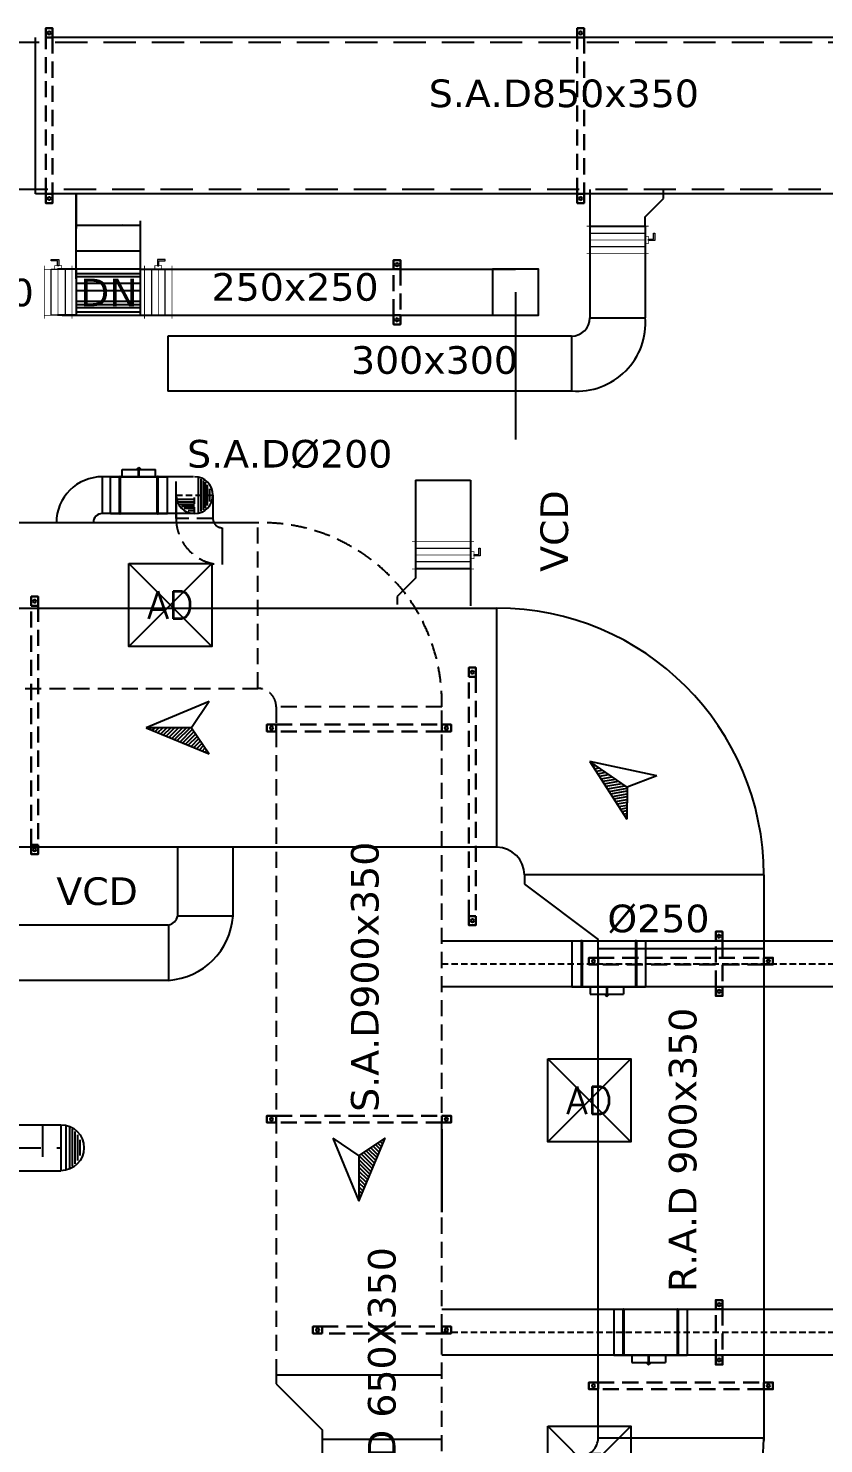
# Model space of a CAD drawing. Header units: millimetres. Extents: x -5691 to 38661, y 27321 to 65085.
# Drawn here: x 19304 to 23626, y 46131 to 53822 of the extents above; entities that cross this region are included whole.
import ezdxf
from ezdxf.enums import TextEntityAlignment as Align

# ---------------------------------------------------------------- set-up
doc = ezdxf.new("R2010")
doc.units = ezdxf.units.MM
doc.header["$LTSCALE"] = 700
doc.header["$MEASUREMENT"] = 0
doc.linetypes.add('HIDDEN', pattern=[0.375, 0.25, -0.125])
for name, color, linetype in [('Access Door', 7, 'Continuous'), ('CAV', 4, 'Continuous'), ('duct size', 7, 'Continuous'), ('M-AC-DIFFUSER', 3, 'Continuous'), ('Return Ahu-04', 1, 'Continuous'), ('Return Ahu-06', 1, 'Continuous'), ('Supply Ahu-04', 3, 'Continuous'), ('Supply Ahu-05', 3, 'Continuous'), ('Supply Ahu-06', 3, 'Continuous')]:
    doc.layers.add(name, color=color, linetype=linetype)
doc.layers.add('SA-HANGERS', color=21, linetype='Continuous', lineweight=30)
doc.layers.add('VCD', color=1, linetype='Continuous', lineweight=20)
doc.styles.add('AC-TEXT', font='ROMANS.SHX', dxfattribs={"height": 200})
doc.styles.add('VERDANA', font='verdana.ttf')

# ---------------------------------------------------------------- blocks, each defined once
blk = doc.blocks.new('*U9')
for p, q in [((0, 0), (0, 37)), ((850, 0), (850, 37))]:
    blk.add_line(p, q)
for points in [[(0, 0), (-50, 0), (-50, 37), (0, 37)], [(850, 37), (900, 37), (900, 0), (850, 0)]]:
    blk.add_lwpolyline(points)
at = {"linetype": 'HIDDEN', "ltscale": 0.5}
for points in [[(0, 37), (850, 37)], [(850, 0), (0, 0)]]:
    blk.add_lwpolyline(points, dxfattribs=at)
for centre in [(-25, 18.5), (875, 18.5)]:
    blk.add_circle(centre, 8.44)
blk = doc.blocks.new('*U44')
for p, q in [((0, 0), (0, 37)), ((1300, 0), (1300, 37))]:
    blk.add_line(p, q)
for points in [[(0, 0), (-50, 0), (-50, 37), (0, 37)], [(1300, 37), (1350, 37), (1350, 0), (1300, 0)]]:
    blk.add_lwpolyline(points)
at = {"linetype": 'HIDDEN', "ltscale": 0.5}
for points in [[(0, 37), (1300, 37)], [(1300, 0), (0, 0)]]:
    blk.add_lwpolyline(points, dxfattribs=at)
for centre in [(-25, 18.5), (1325, 18.5)]:
    blk.add_circle(centre, 8.44)
blk = doc.blocks.new('*U46')
for p, q in [((0, 0), (0, 37)), ((900, 0), (900, 37))]:
    blk.add_line(p, q)
for points in [[(0, 0), (-50, 0), (-50, 37), (0, 37)], [(900, 37), (950, 37), (950, 0), (900, 0)]]:
    blk.add_lwpolyline(points)
at = {"linetype": 'HIDDEN', "ltscale": 0.5}
for points in [[(0, 37), (900, 37)], [(900, 0), (0, 0)]]:
    blk.add_lwpolyline(points, dxfattribs=at)
for centre in [(-25, 18.5), (925, 18.5)]:
    blk.add_circle(centre, 8.44)
blk = doc.blocks.new('*U47')
for p, q in [((0, 0), (0, 37)), ((650, 0), (650, 37))]:
    blk.add_line(p, q)
for points in [[(0, 0), (-50, 0), (-50, 37), (0, 37)], [(650, 37), (700, 37), (700, 0), (650, 0)]]:
    blk.add_lwpolyline(points)
at = {"linetype": 'HIDDEN', "ltscale": 0.5}
for points in [[(0, 37), (650, 37)], [(650, 0), (0, 0)]]:
    blk.add_lwpolyline(points, dxfattribs=at)
for centre in [(-25, 18.5), (675, 18.5)]:
    blk.add_circle(centre, 8.44)
blk = doc.blocks.new('*U49')
for p, q in [((0, 0), (0, 37)), ((250, 0), (250, 37))]:
    blk.add_line(p, q)
for points in [[(0, 0), (-50, 0), (-50, 37), (0, 37)], [(250, 37), (300, 37), (300, 0), (250, 0)]]:
    blk.add_lwpolyline(points)
at = {"linetype": 'HIDDEN', "ltscale": 0.5}
for points in [[(0, 37), (250, 37)], [(250, 0), (0, 0)]]:
    blk.add_lwpolyline(points, dxfattribs=at)
for centre in [(-25, 18.5), (275, 18.5)]:
    blk.add_circle(centre, 8.44)
blk = doc.blocks.new('*U55')
for p, q in [((0, 0), (0, 37)), ((900, 0), (900, 37))]:
    blk.add_line(p, q)
for points in [[(0, 0), (-50, 0), (-50, 37), (0, 37)], [(900, 37), (950, 37), (950, 0), (900, 0)]]:
    blk.add_lwpolyline(points)
at = {"linetype": 'HIDDEN', "ltscale": 0.5}
for points in [[(0, 37), (900, 37)], [(900, 0), (0, 0)]]:
    blk.add_lwpolyline(points, dxfattribs=at)
for centre in [(-25, 18.5), (925, 18.5)]:
    blk.add_circle(centre, 8.44)
blk = doc.blocks.new('*U56')
for p, q in [((0, 0), (0, 37)), ((1300, 0), (1300, 37))]:
    blk.add_line(p, q)
for points in [[(0, 0), (-50, 0), (-50, 37), (0, 37)], [(1300, 37), (1350, 37), (1350, 0), (1300, 0)]]:
    blk.add_lwpolyline(points)
at = {"linetype": 'HIDDEN', "ltscale": 0.5}
for points in [[(0, 37), (1300, 37)], [(1300, 0), (0, 0)]]:
    blk.add_lwpolyline(points, dxfattribs=at)
for centre in [(-25, 18.5), (1325, 18.5)]:
    blk.add_circle(centre, 8.44)
blk = doc.blocks.new('CAV 250 DIA')
for p, q in [((0, 400), (0, 350)), ((0, 400), (250, 400)), ((250, 400), (250, 350)), ((0, 350), (250, 350)), ((0, 345), (0, 55)), ((0, 345), (250, 345)), ((250, 345), (250, 55)), ((250, 301.1), (290, 301.1)), ((290, 301.1), (290, 119.1)), ((250, 212.1), (297.4, 212.1)), ((250, 208.1), (297.4, 208.1)), ((290.8, 218.7), (292.2, 220.1)), ((290.8, 218.7), (297.4, 212.1)), ((297.4, 208.1), (290.8, 201.6)), ((290.8, 201.6), (292.2, 200.1)), ((292.2, 220.1), (302.2, 210.1)), ((302.2, 210.1), (292.2, 200.1)), ((250, 119.1), (290, 119.1)), ((0, 55), (250, 55)), ((0, 50), (0, 0)), ((0, 50), (250, 50)), ((0, 50), (250, 50)), ((0, 0), (250, 0)), ((250, 50), (250, 0))]:
    blk.add_line(p, q)
for centre, start, end in [((0.9, 347.5), 109.43656, 250.56344), ((249.1, 347.5), 289.43656, 70.56344), ((0.9, 52.5), 109.43656, 250.56344), ((249.1, 52.5), 289.43656, 70.56344)]:
    blk.add_arc(centre, 2.65, start, end)
blk = doc.blocks.new('AROW')
h = blk.add_hatch()
h.set_pattern_fill('ANSI31,_O', color=8, scale=33.381621)
h.set_pattern_definition([(45, (-361.5264, -565.2318), (-2.950546, 2.950546), [])])
h.paths.add_polyline_path([(34.3, 0), (-34.3, 0), (-61.1, 39.7)])
for p, q in [((-34.3, 0), (-61.1, 39.7)), ((34.3, 0), (-61.1, 39.7)), ((-61.1, -39.7), (-34.3, 0)), ((-61.1, -39.7), (34.3, 0)), ((-34.3, 0), (34.3, 0))]:
    blk.add_line(p, q)
blk = doc.blocks.new('A$C4D301BEB')
for p, q in [((-246, 200), (-246, 240)), ((-246, 240), (-64, 240)), ((-165, 242.2), (-155, 252.2)), ((-163.6, 240.8), (-165, 242.2)), ((-163.6, 240.8), (-157, 247.4)), ((-157, 200), (-157, 247.4)), ((-155, 252.2), (-145, 242.2)), ((-153, 200), (-153, 247.4)), ((-153, 247.4), (-146.4, 240.8)), ((-146.4, 240.8), (-145, 242.2)), ((-64, 200), (-64, 240)), ((-310, 200), (-260, 200)), ((-310, 0), (-310, 200)), ((-260, 0), (-260, 200)), ((-255, 200), (-55, 200)), ((-255, 0), (-255, 200)), ((-55, 0), (-55, 200)), ((-50, 200), (0, 200)), ((-50, 0), (-50, 200)), ((-50, 0), (-50, 200)), ((0, 0), (0, 200)), ((-310, 0), (-260, 0)), ((-255, 0), (-55, 0)), ((-50, 0), (0, 0))]:
    blk.add_line(p, q)
for centre, start, end in [((-257.5, 199.1), 19.43656, 160.56344), ((-52.5, 199.1), 19.43656, 160.56344), ((-257.5, 0.9), 199.43656, 340.56344), ((-52.5, 0.9), 199.43656, 340.56344)]:
    blk.add_arc(centre, 2.65, start, end)
blk = doc.blocks.new('AD')
at = {"layer": 'M-AC-DIFFUSER', "color": 2}
for p, q in [((225, 225), (-225, -225)), ((225, -225), (-225, 225))]:
    blk.add_line(p, q, dxfattribs=at)
blk.add_lwpolyline([(-225, 225), (225, 225), (225, -225), (-225, -225)], close=True, dxfattribs=at)
at = {"layer": 'M-AC-DIFFUSER', "color": 2, "style": 'AC-TEXT'}
blk.add_text('AD', height=150, dxfattribs=at).set_placement((0, 0), align=Align.MIDDLE_CENTER)
blk = doc.blocks.new('*U135')
at = {"linetype": 'Continuous', "const_width": 5}
for points in [[(333, -75), (333, -75), (-25, -75), (0, -75), (0, 125), (-25, 125), (0, 125), (333, 125), (358, 125), (333, 125), (333, -75), (358, -75), (333, -75)], [(333, 25), (0, 25)]]:
    blk.add_lwpolyline(points, dxfattribs=at)
at = {"linetype": 'Continuous'}
for points in [[(-25, 20), (-25, 30), (-60, 30), (-60, 75), (-70, 75), (-70, 20), (-25, 20)], [(333, 75), (0, 75), (0, -25), (333, -25)]]:
    blk.add_lwpolyline(points, close=True, dxfattribs=at)
at = {"linetype": 'Continuous', "const_width": 5}
blk.add_lwpolyline([(0, 0), (0, 50), (-25, 50), (-25, 0)], close=True, dxfattribs=at)
blk = doc.blocks.new('*U137')
at = {"linetype": 'Continuous', "const_width": 5}
for points in [[(400, -75), (400, -75), (-25, -75), (0, -75), (0, 125), (-25, 125), (0, 125), (400, 125), (425, 125), (400, 125), (400, -75), (425, -75), (400, -75)], [(400, 25), (0, 25)]]:
    blk.add_lwpolyline(points, dxfattribs=at)
at = {"linetype": 'Continuous'}
for points in [[(-25, 20), (-25, 30), (-60, 30), (-60, 75), (-70, 75), (-70, 20), (-25, 20)], [(400, 75), (0, 75), (0, -25), (400, -25)]]:
    blk.add_lwpolyline(points, close=True, dxfattribs=at)
at = {"linetype": 'Continuous', "const_width": 5}
blk.add_lwpolyline([(0, 0), (0, 50), (-25, 50), (-25, 0)], close=True, dxfattribs=at)

msp = doc.modelspace()

# ---------------------------------------------------------------- linework, layer by layer
at = {"layer": 'Return Ahu-04'}
for p, q in [((21407.5, 51367.1, 0.3), (21407.5, 50884.3, 50)), ((21407.5, 51367.1, 0.3), (21707.5, 51367.1, 0)), ((21707.5, 51367.1, 0), (21707.5, 50684.4, 0)), ((21407.5, 50834.3, 50), (21307.5, 50734.3, 50)), ((21407.5, 50884.3, 50.1), (21407.5, 50834.3, 50)), ((21707.5, 50884.3, 50), (21407.5, 50884.3, 50)), ((21707.5, 50884.3, 50.1), (21707.5, 50684.4, 0)), ((21307.5, 50734.3, 50), (21307.5, 50691, 334.1)), ((18550.3, 50671.6), (21850, 50671.6)), ((21850, 49371.6, 50), (21850, 50671.6, 75)), ((21850, 49371.6), (18550.3, 49371.6)), ((20116.4, 48998.6, -50.1), (20116.4, 49371.6)), ((20416.4, 48998.6, 449.9), (20416.4, 49371.6)), ((23300, 49221.6, 50), (22000, 49221.6, 50)), ((22000, 49221.6, 50), (22000, 49171.6, 50)), ((23300, 49221.6, 50), (23300, 46149.5)), ((22000, 49171.6, 50), (22400, 48871.6, 50)), ((20116.4, 48998.6, 199.9), (20416.4, 48998.6, 199.9)), ((20116.4, 48998.6, 199.9), (20416.4, 48998.6, -50.1)), ((20066.4, 48948.6, -50.1), (17300.2, 48948.6, -50.1)), ((20066.4, 48948.6, -50.1), (20066.4, 48648.6, -50.1)), ((22400, 46149.9), (22400, 48871.6, 50)), ((22400, 48821.6, 50), (23300, 48821.6, 50)), ((20066.4, 48648.6, -50.1), (17300.2, 48648.6, -50.1)), ((22400, 46162.6), (23300, 46163))]:
    msp.add_line(p, q, dxfattribs=at)
for centre, radius, start, end in [((21850, 49221.6), 1450, 0, 90), ((21850, 49221.6), 150, 0, 90), ((20039.9, 49025.1, 449.9), 377.4, 274.01938, 355.98076), ((20046.1, 49018.9, -50.1), 73.2, 286.09797, 343.90296), ((22300.4, 46162.6), 999.6, 269.97664, 0.02336), ((22300.4, 46162.6), 99.6, 269.97664, 0.02336)]:
    msp.add_arc(centre, radius, start, end, dxfattribs=at)
at = {"layer": 'Return Ahu-06', "linetype": 'HIDDEN'}
for p, q in [((14725.8, 53746.6, 50), (27022.6, 53746.6)), ((27022.6, 52946.6), (14725.8, 52946.6, 50))]:
    msp.add_line(p, q, dxfattribs=at)
at = {"layer": 'Return Ahu-06'}
for p, q in [((22355.8, 52946.6, 100), (22355.8, 52746.6, 100)), ((22755.8, 52896.6, 100), (22755.8, 52946.6, 100)), ((22655.8, 52796.6, 100), (22755.8, 52896.6, 100)), ((22655.8, 52746.6, 100), (22655.8, 52796.6, 100)), ((22355.8, 52746.6, 100), (22655.8, 52746.6, 100)), ((22355.8, 52746.6, 100), (22355.8, 52248, 16.5)), ((22655.8, 52746.6, 100), (22656, 52248, 16.5)), ((22355.8, 52248, 16.5), (22656, 52248, 16.5)), ((22255.8, 52149.4), (20063, 52149.4)), ((20063, 52149.4), (20063, 51849.4)), ((22255.8, 52149.4), (22255.8, 51849.4)), ((22255.8, 51849.4), (20063, 51849.4))]:
    msp.add_line(p, q, dxfattribs=at)
at = {"layer": 'Return Ahu-06', "extrusion": (0, -0.165152, 0.986268)}
for centre, radius, start, end in [((22283.9, 51509.5, -8572.9), 373.2, 265.68836, 5.1838), ((22255.8, 51533.3, -8612.6), 100, 270, 0)]:
    msp.add_arc(centre, radius, start, end, dxfattribs=at)
at = {"layer": 'Supply Ahu-04', "extrusion": (-1, 1.83697e-16, 0)}
for p, q in [((19563.3, 52921.6, 791.7), (19563.3, 52734.1, 791.7)), ((19563.3, 52727.5, 1000), (19563.3, 52921.6, 1000)), ((19563.3, 52921.6, 1000), (19563.3, 52921.6, 791.7)), ((19563.3, 52734.1, 1000), (19563.3, 52734.1, 791.7))]:
    msp.add_line(p, q, dxfattribs=at)
at = {"layer": 'Supply Ahu-04'}
for p, q in [((19563.3, 52461.2, 1000), (19563.3, 52921.6, 1000)), ((19913.3, 52461.2, 1000), (19913.3, 52775.8, 1000)), ((20202.4, 51384.9), (19706.6, 51385)), ((20202.4, 51185), (19706.6, 51185)), ((20550.8, 51135, -245.5), (19074.8, 51135, 45.1)), ((21550.9, 47389.7, 750), (21550.9, 47839.7, 750)), ((20650.9, 46505.7, 450), (20650.9, 46455.7, 450)), ((20650.9, 46505.7, 450), (21550.9, 46505.7, 450)), ((20650.9, 46455.7, 450), (20900.9, 46205.7, 450)), ((20900.9, 46205.7, 450), (20900.9, 46155.7, 450)), ((20900.9, 46155.7, 450), (21550.9, 46155.7, 450)), ((20900.9, 46155.7, 579.7), (20900.9, 45300.4, 730.7))]:
    msp.add_line(p, q, dxfattribs=at)
at = {"layer": 'Supply Ahu-04', "extrusion": (1, -1.83697e-16, 0)}
for p, q in [((19813.3, 52757.4, 349.6), (19813.3, 52757.4, 141.3)), ((19913.3, 52775.8, 349.6), (19913.3, 52775.8, 141.3))]:
    msp.add_line(p, q, dxfattribs=at)
at = {"layer": 'Supply Ahu-04', "linetype": 'HIDDEN', "ltscale": 8}
for p, q in [((19913.3, 52750.8, 141.3), (19563.3, 52750.8, 791.7)), ((19563.3, 52612.5, 0), (19913.2, 52612.5, 0)), ((19563.3, 52489, 0), (19913.2, 52489, 0)), ((19563.3, 52472.7, 0), (19913.2, 52472.7, 0)), ((19563.3, 52437.7, 0), (19913.2, 52437.7, 0)), ((19563.3, 52397, 0), (19913.2, 52397, 0)), ((21950.9, 52387.4), (21950.9, 51587.4)), ((19563.3, 52338.3, 0), (19913.2, 52338.3, 0)), ((19563.3, 52321.2, 0), (19913.2, 52321.2, 0)), ((19563.3, 52304.9, 0), (19913.2, 52304.9, 0)), ((19563.3, 52280.4, 0), (19913.2, 52280.4, 0)), ((19868.1, 51135), (19232.1, 51135))]:
    msp.add_line(p, q, dxfattribs=at)
at = {"layer": 'Supply Ahu-04', "ltscale": 8}
for p, q in [((19706.6, 51185), (19706.6, 51385)), ((20107.3, 51285), (20107.3, 51158)), ((20307.1, 51285), (20307.1, 51158)), ((20357.2, 51108, 0), (20357.2, 50908, 0))]:
    msp.add_line(p, q, dxfattribs=at)
at = {"layer": 'Supply Ahu-04', "linetype": 'HIDDEN', "ltscale": 0.5}
for p, q in [((20307.2, 51158, 0), (20107.2, 51158, 0)), ((20550.8, 50235, -245.5), (20550.8, 51135, -245.5)), ((19024.7, 50235, -245.5), (20550.8, 50235, -245.5)), ((21550.8, 50135, -695.5), (20650.8, 50135, -695.5)), ((20650.8, 50135, -672.7), (20650.9, 46505.7, 710.7)), ((21550.8, 42678.3, -245.5), (21550.8, 50135, -685.8))]:
    msp.add_line(p, q, dxfattribs=at)
at = {"layer": 'Supply Ahu-04', "extrusion": (0, 0, -1)}
msp.add_line((21550.9, 47839.7, 500), (21550.9, 47389.7, 500), dxfattribs=at)
at = {"layer": 'Supply Ahu-04', "extrusion": (0, -1, 0)}
msp.add_line((21550.9, 46331.2, 750), (21550.9, 46331.2, 500), dxfattribs=at)
at = {"layer": 'Supply Ahu-04', "linetype": 'HIDDEN', "ltscale": 8, "elevation": 0}
msp.add_lwpolyline([(19563.3, 52262.5), (19913.3, 52262.5), (19913.3, 52512.4), (19563.3, 52512.4)], close=True, dxfattribs=at)
at = {"layer": 'Supply Ahu-04'}
for radius in [250, 50]:
    msp.add_arc((19706.6, 51135), radius, 90, 180, dxfattribs=at)
at = {"layer": 'Supply Ahu-04', "linetype": 'HIDDEN', "ltscale": 0.5}
for centre, radius, start, end in [((20357.2, 51158, 0), 250, 180, 270), ((20357.2, 51158, 0), 50, 180, 270), ((20574.6, 50158.8, -695.5), 976.5, 358.60287, 91.39713), ((20550.8, 50135, -695.5), 100, 0, 90)]:
    msp.add_arc(centre, radius, start, end, dxfattribs=at)
at = {"layer": 'Supply Ahu-05', "linetype": 'HIDDEN'}
for p, q in [((20107.1, 51185, -484), (20107.1, 51385, -484)), ((19381.5, 47864.4, 129.3), (19381.5, 47614.4, 129.3))]:
    msp.add_line(p, q, dxfattribs=at)
at = {"layer": 'Supply Ahu-05'}
for p, q in [((20228.7, 51190.6), (20228.7, 51379.4)), ((20243.6, 51197.2), (20243.6, 51372.7)), ((20255.4, 51204.8), (20255.4, 51365.2)), ((20266.9, 51214.8), (20266.9, 51355.2)), ((20278.3, 51228.7), (20278.3, 51341.2)), ((20289.8, 51251.2), (20289.8, 51318.7)), ((20107.2, 51157.8, -484), (20107.1, 51284.9, -484)), ((20112.8, 51263.4), (20207.2, 51263.4)), ((20119.5, 51248.5), (20207.2, 51248.5)), ((20127, 51236.7), (20207.2, 51236.7)), ((20137, 51225.2), (20207.2, 51225.2)), ((20150.9, 51213.8), (20207.2, 51213.8)), ((20173.4, 51202.3), (20207.2, 51202.3)), ((21550.8, 48863.8, 310), (23875.8, 48863.9, 0)), ((23875.8, 48613.9, 0), (21550.8, 48613.8, 310)), ((18710.8, 47864.4, 129.3), (19481.5, 47864.4, 129.3)), ((19481.5, 47864.4, 129.3), (19481.5, 47614.4, 129.3)), ((19508.4, 47857.4, 129.3), (19508.4, 47621.4, 129.3)), ((19527.1, 47849.1, 129.3), (19527.1, 47629.7, 129.3)), ((19541.9, 47839.7, 129.3), (19541.9, 47639.2, 129.3)), ((19556.2, 47827.2, 129.3), (19556.2, 47651.7, 129.3)), ((19570.5, 47809.8, 129.3), (19570.5, 47669.1, 129.3)), ((19584.9, 47781.7, 129.3), (19584.9, 47697.2, 129.3)), ((18710.8, 47614.4, 129.3), (19481.5, 47614.4, 129.3)), ((21550.8, 46861.5, 310), (23875.8, 46861.5, 0)), ((23875.8, 46611.5, 0), (21550.8, 46611.5, 310))]:
    msp.add_line(p, q, dxfattribs=at)
at = {"layer": 'Supply Ahu-05', "linetype": 'HIDDEN', "ltscale": 0.2}
for p, q in [((20107.2, 51285), (20307.2, 51285)), ((21550.8, 48738.8, 321.7), (23875.8, 48738.8, -48.6)), ((21550.8, 46736.5, 321.7), (23875.8, 46736.5, -48.6))]:
    msp.add_line(p, q, dxfattribs=at)
at = {"layer": 'Supply Ahu-05'}
msp.add_lwpolyline([(21825.9, 52262.4), (22075.9, 52262.4), (22075.9, 52512.4), (21825.9, 52512.4)], close=True, dxfattribs=at)
at = {"layer": 'Supply Ahu-05', "linetype": 'HIDDEN', "ltscale": 0.2, "elevation": -484}
msp.add_lwpolyline([(20207.2, 51185), (20207.2, 51285)], dxfattribs=at)
at = {"layer": 'Supply Ahu-05', "linetype": 'HIDDEN', "elevation": 657.2}
msp.add_lwpolyline([(17884.1, 47738.4), (19481.5, 47739.4)], dxfattribs=at)
at = {"layer": 'Supply Ahu-05'}
for centre, major_axis in [((20207.1, 51285), (0, 100)), ((20207.2, 51285), (100, 0))]:
    msp.add_ellipse(centre, major_axis=major_axis, ratio=1, start_param=3.141593, end_param=6.283185, dxfattribs=at)
at = {"layer": 'Supply Ahu-05', "extrusion": (0, 0, -1)}
msp.add_ellipse((19481.5, 47739.4, 129.3), major_axis=(0, -125), ratio=1, start_param=3.141593, end_param=6.283185, dxfattribs=at)
at = {"layer": 'Supply Ahu-06', "ltscale": 600}
for p, q in [((19343.5, 52921.6, 450), (19343.5, 53771.6, 450)), ((25254.3, 53771.6, 450), (19393.5, 53771.6, 800)), ((20275.8, 52262.4, 125), (20575.8, 52262.4, 125))]:
    msp.add_line(p, q, dxfattribs=at)
at = {"layer": 'Supply Ahu-06'}
for p, q in [((25254.3, 52921.6, 450), (19343.5, 52921.6, 450)), ((19563.3, 52512.5, 0), (19463.3, 52512.4, 0)), ((19563.3, 52512.4, 1250), (19563.3, 52512.4, 1000)), ((19913.3, 52512.4, 0), (21950.8, 52512.4, 0)), ((19913.3, 52512.4, 1250), (19913.3, 52512.4, 1000)), ((19563.3, 52262.3, 250), (20275.8, 52262.4, 125)), ((19563.3, 52262.3, 250), (19563.3, 52262.3, 0)), ((20575.8, 52262.4, 125), (21950.8, 52262.4, 0))]:
    msp.add_line(p, q, dxfattribs=at)
at = {"layer": 'Supply Ahu-06', "extrusion": (-2e-16, 1, 0)}
msp.add_line((19563.3, 52512.3, 250), (19563.3, 52512.3, 0), dxfattribs=at)
at = {"layer": 'Supply Ahu-06', "extrusion": (-2e-16, -1, 0)}
for p, q in [((19563.3, 52262.5, 250), (19463.3, 52262.5, 250)), ((19488.3, 52262.5, 0), (19563.3, 52262.5, 0)), ((19488.3, 52262.5, 250), (19488.3, 52262.5, 0))]:
    msp.add_line(p, q, dxfattribs=at)

# ---------------------------------------------------------------- block references
at = {"layer": 'Access Door'}
for p in [(20076, 50688.5), (22352, 47996.6), (22352, 46000.7)]:
    msp.add_blockref('AD', p, dxfattribs=at)
at = {"layer": 'CAV'}
msp.add_blockref('A$C4D301BEB', (20059.9, 51184.9), dxfattribs=at)
at = {"layer": 'CAV', "xscale": -1, "rotation": 90}
for p in [(22657.8, 48863.8, 132.2), (22884.6, 46861.5, 132.2)]:
    msp.add_blockref('CAV 250 DIA', p, dxfattribs=at)
at = {"layer": 'Return Ahu-04', "xscale": 3.599999999999999, "yscale": 3.599999999999999, "zscale": 3.599999999999999}
for p, rotation in [((20067.6, 50021.6), 180), ((22457.1, 49768.2, 450.3), 145.1821685885576)]:
    msp.add_blockref('AROW', p, dxfattribs=dict(at, rotation=rotation))
at = {"layer": 'SA-HANGERS'}
for name, p, rotation in [('*U9', (19399.1, 53771.6, 0.7), 270.0018899840079), ('*U9', (22286.5, 53771.6, 0.7), 270.0018899840079), ('*U49', (21326, 52262.4, 125), 90.00377996800809), ('*U44', (19357, 49384.3), 90.00372342716953), ('*U56', (21735.4, 48998.3), 90.00377996800809), ('*U46', (20650.8, 50001.7, -654.2), 0.0037799680080769), ('*U49', (23075.9, 48613.9, 106.7), 90.00377996800809), ('*U55', (22400, 48734.8, 50), 0.0037799680080769), ('*U46', (20650.8, 47876.1, 41.3), 0.0037799680080769), ('*U49', (23075.9, 46611.5, 106.7), 90.00377996800809), ('*U47', (20900.8, 46730.4, 32.2), 0.0037799680080769), ('*U55', (22400, 46427.3, 4.9), 0.0037799680080769)]:
    msp.add_blockref(name, p, dxfattribs=dict(at, rotation=rotation))
at = {"layer": 'Supply Ahu-04', "xscale": 3.599999999999999, "yscale": 3.599999999999999, "zscale": 3.599999999999999, "rotation": 270}
msp.add_blockref('AROW', (21100.8, 47571.9, 189.5), dxfattribs=at)
at = {"layer": 'VCD', "ltscale": 100, "xscale": -0.749999999999659, "yscale": 0.749999999999659, "zscale": 0.749999999999659}
for p in [(22655.9, 52652.8, 100), (21707.5, 50940.6, 50)]:
    msp.add_blockref('*U137', p, dxfattribs=at)
at = {"layer": 'VCD', "ltscale": 100, "yscale": 0.749999999999659, "zscale": 0.749999999999659}
for p, xscale, rotation in [((19484.8, 52512.4, 49.9), -0.749999999999659, 90), ((19991.6, 52512.4, 49.9), 0.749999999999659, 270)]:
    msp.add_blockref('*U135', p, dxfattribs=dict(at, xscale=xscale, rotation=rotation))

# ---------------------------------------------------------------- texts
at = {"layer": 'duct size', "style": 'VERDANA'}
for s, p in [('S.A.D850x350', (21480.1, 53393.4, 449.5)), ('250x250', (18426.9, 52311.2, -500)), ('DN', (19586.1, 52311.2, -450.1)), ('250x250', (20300, 52341.6, -500)), ('300x300', (21057.4, 51944.4, 450)), ('S.A.D%%C200', (20166.8, 51435)), ('VCD', (19456.4, 49058.5)), ('%%C250', (22450.5, 48910.2, -225))]:
    msp.add_text(s, height=150, dxfattribs=at).set_placement(p)
for s, p in [('VCD', (22236.6, 50868.4)), ('S.A.D900x350', (21207.3, 47934.3, -0.3)), ('R.A.D 900x350', (22934.3, 46954.6, 0.3)), ('S.A.D 650X350', (21299.5, 45646.6))]:
    msp.add_text(s, height=150, rotation=90, dxfattribs=at).set_placement(p)

doc.saveas('drawing.dxf')
